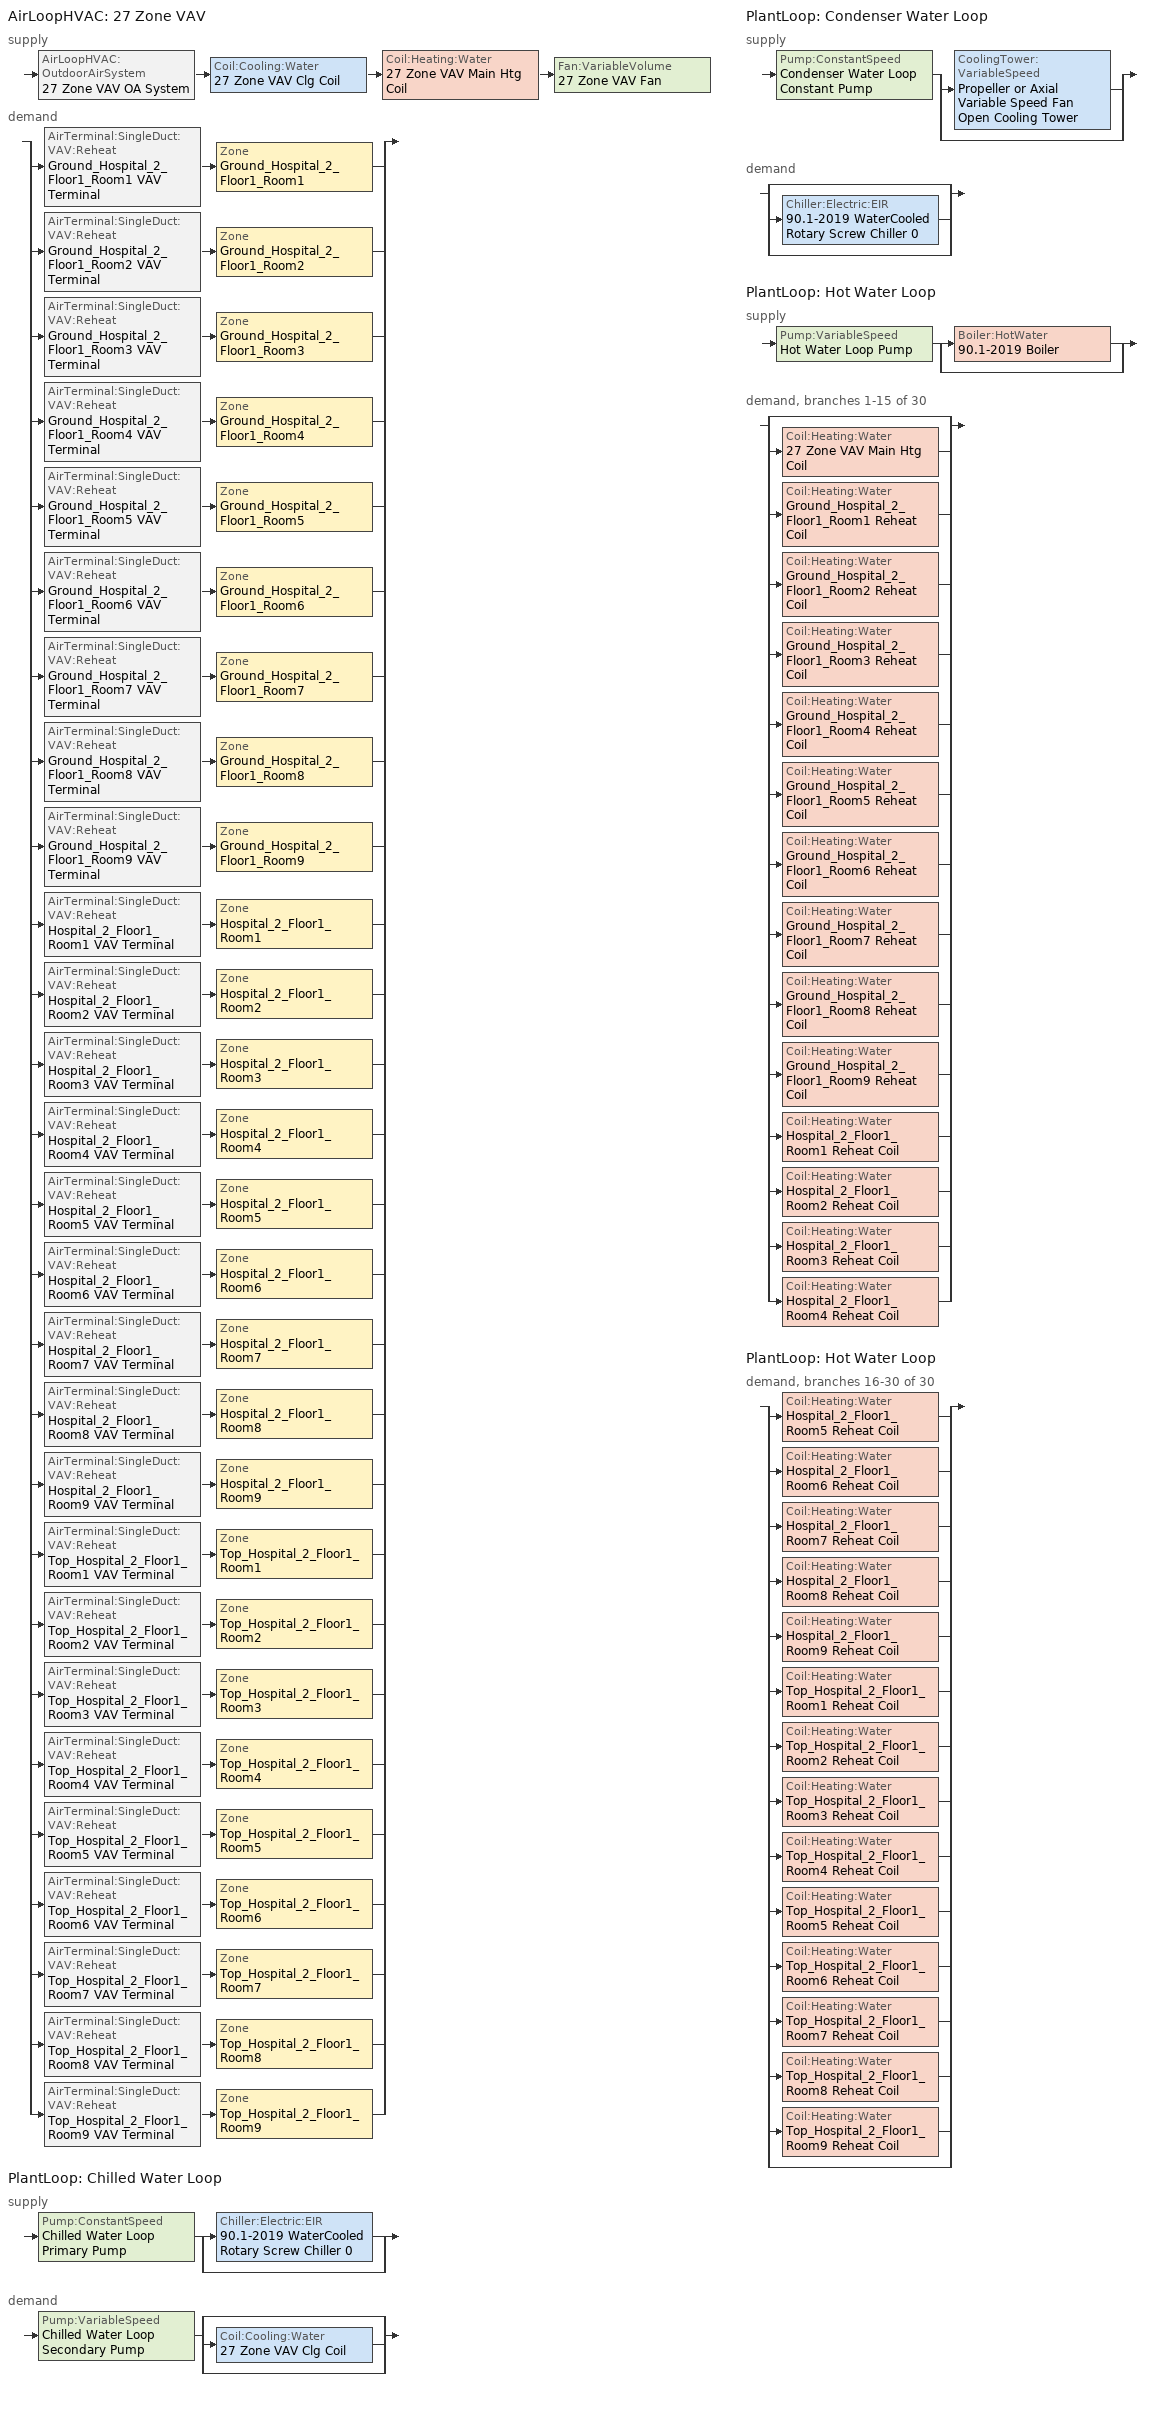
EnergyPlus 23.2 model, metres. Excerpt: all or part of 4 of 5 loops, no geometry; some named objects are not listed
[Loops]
AirLoopHVAC '27 Zone VAV'
 supply: AirLoopHVAC:OutdoorAirSystem '27 Zone VAV OA System' > Coil:Cooling:Water '27 Zone VAV Clg Coil' > Coil:Heating:Water '27 Zone VAV Main Htg Coil' > Fan:VariableVolume '27 Zone VAV Fan'
 demand: split
  | AirTerminal:SingleDuct:VAV:Reheat 'Ground_Hospital_2_Floor1_Room1 VAV Terminal' > Zone 'Ground_Hospital_2_Floor1_Room1'
  | AirTerminal:SingleDuct:VAV:Reheat 'Ground_Hospital_2_Floor1_Room2 VAV Terminal' > Zone 'Ground_Hospital_2_Floor1_Room2'
  | AirTerminal:SingleDuct:VAV:Reheat 'Ground_Hospital_2_Floor1_Room3 VAV Terminal' > Zone 'Ground_Hospital_2_Floor1_Room3'
  | AirTerminal:SingleDuct:VAV:Reheat 'Ground_Hospital_2_Floor1_Room4 VAV Terminal' > Zone 'Ground_Hospital_2_Floor1_Room4'
  | AirTerminal:SingleDuct:VAV:Reheat 'Ground_Hospital_2_Floor1_Room5 VAV Terminal' > Zone 'Ground_Hospital_2_Floor1_Room5'
  | AirTerminal:SingleDuct:VAV:Reheat 'Ground_Hospital_2_Floor1_Room6 VAV Terminal' > Zone 'Ground_Hospital_2_Floor1_Room6'
  | AirTerminal:SingleDuct:VAV:Reheat 'Ground_Hospital_2_Floor1_Room7 VAV Terminal' > Zone 'Ground_Hospital_2_Floor1_Room7'
  | AirTerminal:SingleDuct:VAV:Reheat 'Ground_Hospital_2_Floor1_Room8 VAV Terminal' > Zone 'Ground_Hospital_2_Floor1_Room8'
  | AirTerminal:SingleDuct:VAV:Reheat 'Ground_Hospital_2_Floor1_Room9 VAV Terminal' > Zone 'Ground_Hospital_2_Floor1_Room9'
  | AirTerminal:SingleDuct:VAV:Reheat 'Hospital_2_Floor1_Room1 VAV Terminal' > Zone 'Hospital_2_Floor1_Room1'
  | AirTerminal:SingleDuct:VAV:Reheat 'Hospital_2_Floor1_Room2 VAV Terminal' > Zone 'Hospital_2_Floor1_Room2'
  | AirTerminal:SingleDuct:VAV:Reheat 'Hospital_2_Floor1_Room3 VAV Terminal' > Zone 'Hospital_2_Floor1_Room3'
  | AirTerminal:SingleDuct:VAV:Reheat 'Hospital_2_Floor1_Room4 VAV Terminal' > Zone 'Hospital_2_Floor1_Room4'
  | AirTerminal:SingleDuct:VAV:Reheat 'Hospital_2_Floor1_Room5 VAV Terminal' > Zone 'Hospital_2_Floor1_Room5'
  | AirTerminal:SingleDuct:VAV:Reheat 'Hospital_2_Floor1_Room6 VAV Terminal' > Zone 'Hospital_2_Floor1_Room6'
  | AirTerminal:SingleDuct:VAV:Reheat 'Hospital_2_Floor1_Room7 VAV Terminal' > Zone 'Hospital_2_Floor1_Room7'
  | AirTerminal:SingleDuct:VAV:Reheat 'Hospital_2_Floor1_Room8 VAV Terminal' > Zone 'Hospital_2_Floor1_Room8'
  | AirTerminal:SingleDuct:VAV:Reheat 'Hospital_2_Floor1_Room9 VAV Terminal' > Zone 'Hospital_2_Floor1_Room9'
  | AirTerminal:SingleDuct:VAV:Reheat 'Top_Hospital_2_Floor1_Room1 VAV Terminal' > Zone 'Top_Hospital_2_Floor1_Room1'
  | AirTerminal:SingleDuct:VAV:Reheat 'Top_Hospital_2_Floor1_Room2 VAV Terminal' > Zone 'Top_Hospital_2_Floor1_Room2'
  | AirTerminal:SingleDuct:VAV:Reheat 'Top_Hospital_2_Floor1_Room3 VAV Terminal' > Zone 'Top_Hospital_2_Floor1_Room3'
  | AirTerminal:SingleDuct:VAV:Reheat 'Top_Hospital_2_Floor1_Room4 VAV Terminal' > Zone 'Top_Hospital_2_Floor1_Room4'
  | AirTerminal:SingleDuct:VAV:Reheat 'Top_Hospital_2_Floor1_Room5 VAV Terminal' > Zone 'Top_Hospital_2_Floor1_Room5'
  | AirTerminal:SingleDuct:VAV:Reheat 'Top_Hospital_2_Floor1_Room6 VAV Terminal' > Zone 'Top_Hospital_2_Floor1_Room6'
  | AirTerminal:SingleDuct:VAV:Reheat 'Top_Hospital_2_Floor1_Room7 VAV Terminal' > Zone 'Top_Hospital_2_Floor1_Room7'
  | AirTerminal:SingleDuct:VAV:Reheat 'Top_Hospital_2_Floor1_Room8 VAV Terminal' > Zone 'Top_Hospital_2_Floor1_Room8'
  | AirTerminal:SingleDuct:VAV:Reheat 'Top_Hospital_2_Floor1_Room9 VAV Terminal' > Zone 'Top_Hospital_2_Floor1_Room9'
PlantLoop 'Chilled Water Loop'
 supply: Pump:ConstantSpeed 'Chilled Water Loop Primary Pump' > split
  | Chiller:Electric:EIR '90.1-2019 WaterCooled  Rotary Screw Chiller 0'
  | bypass
 demand: Pump:VariableSpeed 'Chilled Water Loop Secondary Pump' > split
  | bypass
  | Coil:Cooling:Water '27 Zone VAV Clg Coil'
  | bypass
PlantLoop 'Condenser Water Loop'
 supply: Pump:ConstantSpeed 'Condenser Water Loop Constant Pump' > split
  | CoolingTower:VariableSpeed 'Propeller or Axial Variable Speed Fan Open Cooling Tower'
  | bypass
 demand: split
  | bypass
  | Chiller:Electric:EIR '90.1-2019 WaterCooled  Rotary Screw Chiller 0'
  | bypass
PlantLoop 'Hot Water Loop'
 supply: Pump:VariableSpeed 'Hot Water Loop Pump' > split
  | Boiler:HotWater '90.1-2019 Boiler'
  | bypass
 demand, branches 1-15 of 30: split
  | bypass
  | Coil:Heating:Water '27 Zone VAV Main Htg Coil'
  | Coil:Heating:Water 'Ground_Hospital_2_Floor1_Room1 Reheat Coil'
  | Coil:Heating:Water 'Ground_Hospital_2_Floor1_Room2 Reheat Coil'
  | Coil:Heating:Water 'Ground_Hospital_2_Floor1_Room3 Reheat Coil'
  | Coil:Heating:Water 'Ground_Hospital_2_Floor1_Room4 Reheat Coil'
  | Coil:Heating:Water 'Ground_Hospital_2_Floor1_Room5 Reheat Coil'
  | Coil:Heating:Water 'Ground_Hospital_2_Floor1_Room6 Reheat Coil'
  | Coil:Heating:Water 'Ground_Hospital_2_Floor1_Room7 Reheat Coil'
  | Coil:Heating:Water 'Ground_Hospital_2_Floor1_Room8 Reheat Coil'
  | Coil:Heating:Water 'Ground_Hospital_2_Floor1_Room9 Reheat Coil'
  | Coil:Heating:Water 'Hospital_2_Floor1_Room1 Reheat Coil'
  | Coil:Heating:Water 'Hospital_2_Floor1_Room2 Reheat Coil'
  | Coil:Heating:Water 'Hospital_2_Floor1_Room3 Reheat Coil'
  | Coil:Heating:Water 'Hospital_2_Floor1_Room4 Reheat Coil'
PlantLoop 'Hot Water Loop'
 demand, branches 16-30 of 30: split
  | Coil:Heating:Water 'Hospital_2_Floor1_Room5 Reheat Coil'
  | Coil:Heating:Water 'Hospital_2_Floor1_Room6 Reheat Coil'
  | Coil:Heating:Water 'Hospital_2_Floor1_Room7 Reheat Coil'
  | Coil:Heating:Water 'Hospital_2_Floor1_Room8 Reheat Coil'
  | Coil:Heating:Water 'Hospital_2_Floor1_Room9 Reheat Coil'
  | Coil:Heating:Water 'Top_Hospital_2_Floor1_Room1 Reheat Coil'
  | Coil:Heating:Water 'Top_Hospital_2_Floor1_Room2 Reheat Coil'
  | Coil:Heating:Water 'Top_Hospital_2_Floor1_Room3 Reheat Coil'
  | Coil:Heating:Water 'Top_Hospital_2_Floor1_Room4 Reheat Coil'
  | Coil:Heating:Water 'Top_Hospital_2_Floor1_Room5 Reheat Coil'
  | Coil:Heating:Water 'Top_Hospital_2_Floor1_Room6 Reheat Coil'
  | Coil:Heating:Water 'Top_Hospital_2_Floor1_Room7 Reheat Coil'
  | Coil:Heating:Water 'Top_Hospital_2_Floor1_Room8 Reheat Coil'
  | Coil:Heating:Water 'Top_Hospital_2_Floor1_Room9 Reheat Coil'
  | bypass
[ZoneControl:Thermostat] Temperature Difference Between Cutout And Setpoint {deltaC}=0
Name | Zone or ZoneList | Control Type Schedule | Control 1
Ground_Hospital_2_Floor1_Room1 Thermostat | Ground_Hospital_2_Floor1_Room1 | Ground_Hospital_2_Floor1_Room1 Thermostat Schedule | Outpatient Building_Setpoint
Ground_Hospital_2_Floor1_Room2 Thermostat | Ground_Hospital_2_Floor1_Room2 | Ground_Hospital_2_Floor1_Room2 Thermostat Schedule | Outpatient Building_Setpoint 1
Ground_Hospital_2_Floor1_Room3 Thermostat | Ground_Hospital_2_Floor1_Room3 | Ground_Hospital_2_Floor1_Room3 Thermostat Schedule | Outpatient Building_Setpoint 2
Ground_Hospital_2_Floor1_Room4 Thermostat | Ground_Hospital_2_Floor1_Room4 | Ground_Hospital_2_Floor1_Room4 Thermostat Schedule | Outpatient Building_Setpoint 3
Ground_Hospital_2_Floor1_Room5 Thermostat | Ground_Hospital_2_Floor1_Room5 | Ground_Hospital_2_Floor1_Room5 Thermostat Schedule | Outpatient Building_Setpoint 4
Ground_Hospital_2_Floor1_Room6 Thermostat | Ground_Hospital_2_Floor1_Room6 | Ground_Hospital_2_Floor1_Room6 Thermostat Schedule | Outpatient Building_Setpoint 5
Ground_Hospital_2_Floor1_Room7 Thermostat | Ground_Hospital_2_Floor1_Room7 | Ground_Hospital_2_Floor1_Room7 Thermostat Schedule | Outpatient Building_Setpoint 6
Ground_Hospital_2_Floor1_Room8 Thermostat | Ground_Hospital_2_Floor1_Room8 | Ground_Hospital_2_Floor1_Room8 Thermostat Schedule | Outpatient Building_Setpoint 7
Ground_Hospital_2_Floor1_Room9 Thermostat | Ground_Hospital_2_Floor1_Room9 | Ground_Hospital_2_Floor1_Room9 Thermostat Schedule | Outpatient Building_Setpoint 8
Hospital_2_Floor1_Room1 Thermostat | Hospital_2_Floor1_Room1 | Hospital_2_Floor1_Room1 Thermostat Schedule | Outpatient Building_Setpoint 9
Hospital_2_Floor1_Room2 Thermostat | Hospital_2_Floor1_Room2 | Hospital_2_Floor1_Room2 Thermostat Schedule | Outpatient Building_Setpoint 10
Hospital_2_Floor1_Room3 Thermostat | Hospital_2_Floor1_Room3 | Hospital_2_Floor1_Room3 Thermostat Schedule | Outpatient Building_Setpoint 11
Hospital_2_Floor1_Room4 Thermostat | Hospital_2_Floor1_Room4 | Hospital_2_Floor1_Room4 Thermostat Schedule | Outpatient Building_Setpoint 12
Hospital_2_Floor1_Room5 Thermostat | Hospital_2_Floor1_Room5 | Hospital_2_Floor1_Room5 Thermostat Schedule | Outpatient Building_Setpoint 13
Hospital_2_Floor1_Room6 Thermostat | Hospital_2_Floor1_Room6 | Hospital_2_Floor1_Room6 Thermostat Schedule | Outpatient Building_Setpoint 14
Hospital_2_Floor1_Room7 Thermostat | Hospital_2_Floor1_Room7 | Hospital_2_Floor1_Room7 Thermostat Schedule | Outpatient Building_Setpoint 15
Hospital_2_Floor1_Room8 Thermostat | Hospital_2_Floor1_Room8 | Hospital_2_Floor1_Room8 Thermostat Schedule | Outpatient Building_Setpoint 16
Hospital_2_Floor1_Room9 Thermostat | Hospital_2_Floor1_Room9 | Hospital_2_Floor1_Room9 Thermostat Schedule | Outpatient Building_Setpoint 17
Top_Hospital_2_Floor1_Room1 Thermostat | Top_Hospital_2_Floor1_Room1 | Top_Hospital_2_Floor1_Room1 Thermostat Schedule | Outpatient Building_Setpoint 18
Top_Hospital_2_Floor1_Room2 Thermostat | Top_Hospital_2_Floor1_Room2 | Top_Hospital_2_Floor1_Room2 Thermostat Schedule | Outpatient Building_Setpoint 19
Top_Hospital_2_Floor1_Room3 Thermostat | Top_Hospital_2_Floor1_Room3 | Top_Hospital_2_Floor1_Room3 Thermostat Schedule | Outpatient Building_Setpoint 20
Top_Hospital_2_Floor1_Room4 Thermostat | Top_Hospital_2_Floor1_Room4 | Top_Hospital_2_Floor1_Room4 Thermostat Schedule | Outpatient Building_Setpoint 21
Top_Hospital_2_Floor1_Room5 Thermostat | Top_Hospital_2_Floor1_Room5 | Top_Hospital_2_Floor1_Room5 Thermostat Schedule | Outpatient Building_Setpoint 22
Top_Hospital_2_Floor1_Room6 Thermostat | Top_Hospital_2_Floor1_Room6 | Top_Hospital_2_Floor1_Room6 Thermostat Schedule | Outpatient Building_Setpoint 23
Top_Hospital_2_Floor1_Room7 Thermostat | Top_Hospital_2_Floor1_Room7 | Top_Hospital_2_Floor1_Room7 Thermostat Schedule | Outpatient Building_Setpoint 24
Top_Hospital_2_Floor1_Room8 Thermostat | Top_Hospital_2_Floor1_Room8 | Top_Hospital_2_Floor1_Room8 Thermostat Schedule | Outpatient Building_Setpoint 25
Top_Hospital_2_Floor1_Room9 Thermostat | Top_Hospital_2_Floor1_Room9 | Top_Hospital_2_Floor1_Room9 Thermostat Schedule | Outpatient Building_Setpoint 26
[ThermostatSetpoint:DualSetpoint] Heating Setpoint Temperature Schedule=Outpatient Building_Setpoint_HtgSetp Schedule; Cooling Setpoint Temperature Schedule=Outpatient Building_Setpoint_ClgSetp Schedule
Outpatient Building_Setpoint; Outpatient Building_Setpoint 1; Outpatient Building_Setpoint 2; Outpatient Building_Setpoint 3; Outpatient Building_Setpoint 4; Outpatient Building_Setpoint 5; Outpatient Building_Setpoint 6; Outpatient Building_Setpoint 7; Outpatient Building_Setpoint 8; Outpatient Building_Setpoint 9; Outpatient Building_Setpoint 10; Outpatient Building_Setpoint 11; Outpatient Building_Setpoint 12; Outpatient Building_Setpoint 13; Outpatient Building_Setpoint 14; Outpatient Building_Setpoint 15; Outpatient Building_Setpoint 16; Outpatient Building_Setpoint 17; Outpatient Building_Setpoint 18; Outpatient Building_Setpoint 19; Outpatient Building_Setpoint 20; Outpatient Building_Setpoint 21; Outpatient Building_Setpoint 22; Outpatient Building_Setpoint 23; Outpatient Building_Setpoint 24; Outpatient Building_Setpoint 25; Outpatient Building_Setpoint 26
[AirTerminal:SingleDuct:VAV:Reheat] Availability Schedule=Always On Discrete; Maximum Air Flow Rate {m3/s}=Autosize; Zone Minimum Air Flow Input Method=Constant; Constant Minimum Air Flow Fraction=0.2; Fixed Minimum Air Flow Rate {m3/s}=0; Maximum Hot Water or Steam Flow Rate {m3/s}=Autosize; Minimum Hot Water or Steam Flow Rate {m3/s}=0; Convergence Tolerance=0.001; Damper Heating Action=Normal; Maximum Flow per Zone Floor Area During Reheat {m3/s-m2}=Autocalculate; Maximum Flow Fraction During Reheat=Autocalculate; Maximum Reheat Air Temperature {C}=40
Name | Reheat Coil
Ground_Hospital_2_Floor1_Room1 VAV Terminal | Ground_Hospital_2_Floor1_Room1 Reheat Coil
Ground_Hospital_2_Floor1_Room2 VAV Terminal | Ground_Hospital_2_Floor1_Room2 Reheat Coil
Ground_Hospital_2_Floor1_Room3 VAV Terminal | Ground_Hospital_2_Floor1_Room3 Reheat Coil
Ground_Hospital_2_Floor1_Room4 VAV Terminal | Ground_Hospital_2_Floor1_Room4 Reheat Coil
Ground_Hospital_2_Floor1_Room5 VAV Terminal | Ground_Hospital_2_Floor1_Room5 Reheat Coil
Ground_Hospital_2_Floor1_Room6 VAV Terminal | Ground_Hospital_2_Floor1_Room6 Reheat Coil
Ground_Hospital_2_Floor1_Room7 VAV Terminal | Ground_Hospital_2_Floor1_Room7 Reheat Coil
Ground_Hospital_2_Floor1_Room8 VAV Terminal | Ground_Hospital_2_Floor1_Room8 Reheat Coil
Ground_Hospital_2_Floor1_Room9 VAV Terminal | Ground_Hospital_2_Floor1_Room9 Reheat Coil
Hospital_2_Floor1_Room1 VAV Terminal | Hospital_2_Floor1_Room1 Reheat Coil
Hospital_2_Floor1_Room2 VAV Terminal | Hospital_2_Floor1_Room2 Reheat Coil
Hospital_2_Floor1_Room3 VAV Terminal | Hospital_2_Floor1_Room3 Reheat Coil
Hospital_2_Floor1_Room4 VAV Terminal | Hospital_2_Floor1_Room4 Reheat Coil
Hospital_2_Floor1_Room5 VAV Terminal | Hospital_2_Floor1_Room5 Reheat Coil
Hospital_2_Floor1_Room6 VAV Terminal | Hospital_2_Floor1_Room6 Reheat Coil
Hospital_2_Floor1_Room7 VAV Terminal | Hospital_2_Floor1_Room7 Reheat Coil
Hospital_2_Floor1_Room8 VAV Terminal | Hospital_2_Floor1_Room8 Reheat Coil
Hospital_2_Floor1_Room9 VAV Terminal | Hospital_2_Floor1_Room9 Reheat Coil
Top_Hospital_2_Floor1_Room1 VAV Terminal | Top_Hospital_2_Floor1_Room1 Reheat Coil
Top_Hospital_2_Floor1_Room2 VAV Terminal | Top_Hospital_2_Floor1_Room2 Reheat Coil
Top_Hospital_2_Floor1_Room3 VAV Terminal | Top_Hospital_2_Floor1_Room3 Reheat Coil
Top_Hospital_2_Floor1_Room4 VAV Terminal | Top_Hospital_2_Floor1_Room4 Reheat Coil
Top_Hospital_2_Floor1_Room5 VAV Terminal | Top_Hospital_2_Floor1_Room5 Reheat Coil
Top_Hospital_2_Floor1_Room6 VAV Terminal | Top_Hospital_2_Floor1_Room6 Reheat Coil
Top_Hospital_2_Floor1_Room7 VAV Terminal | Top_Hospital_2_Floor1_Room7 Reheat Coil
Top_Hospital_2_Floor1_Room8 VAV Terminal | Top_Hospital_2_Floor1_Room8 Reheat Coil
Top_Hospital_2_Floor1_Room9 VAV Terminal | Top_Hospital_2_Floor1_Room9 Reheat Coil
[Coil:Heating:Water] Availability Schedule=Always On Discrete; U-Factor Times Area Value {W/K}=Autosize; Maximum Water Flow Rate {m3/s}=Autosize; Performance Input Method=UFactorTimesAreaAndDesignWaterFlowRate; Rated Capacity {W}=Autosize; Rated Inlet Water Temperature {C}=82.2222; Rated Outlet Water Temperature {C}=71.1111; Rated Ratio for Air and Water Convection=0.5
Name | Rated Inlet Air Temperature {C} | Rated Outlet Air Temperature {C}
Ground_Hospital_2_Floor1_Room1 Reheat Coil; Ground_Hospital_2_Floor1_Room2 Reheat Coil; Ground_Hospital_2_Floor1_Room3 Reheat Coil; Ground_Hospital_2_Floor1_Room4 Reheat Coil; Ground_Hospital_2_Floor1_Room5 Reheat Coil; Ground_Hospital_2_Floor1_Room6 Reheat Coil; Ground_Hospital_2_Floor1_Room7 Reheat Coil; Ground_Hospital_2_Floor1_Room8 Reheat Coil; Ground_Hospital_2_Floor1_Room9 Reheat Coil; Hospital_2_Floor1_Room1 Reheat Coil; Hospital_2_Floor1_Room2 Reheat Coil; Hospital_2_Floor1_Room3 Reheat Coil; Hospital_2_Floor1_Room4 Reheat Coil; Hospital_2_Floor1_Room5 Reheat Coil; Hospital_2_Floor1_Room6 Reheat Coil; Hospital_2_Floor1_Room7 Reheat Coil; Hospital_2_Floor1_Room8 Reheat Coil; Hospital_2_Floor1_Room9 Reheat Coil; Top_Hospital_2_Floor1_Room1 Reheat Coil; Top_Hospital_2_Floor1_Room2 Reheat Coil; Top_Hospital_2_Floor1_Room3 Reheat Coil; Top_Hospital_2_Floor1_Room4 Reheat Coil; Top_Hospital_2_Floor1_Room5 Reheat Coil; Top_Hospital_2_Floor1_Room6 Reheat Coil; Top_Hospital_2_Floor1_Room7 Reheat Coil; Top_Hospital_2_Floor1_Room8 Reheat Coil; Top_Hospital_2_Floor1_Room9 Reheat Coil | 12.7778 | 40
27 Zone VAV Main Htg Coil | 7.22222 | 12.7778
[Zone equipment]
Ground_Hospital_2_Floor1_Room1: Ground_Hospital_2_Floor1_Room1 VAV Terminal
Ground_Hospital_2_Floor1_Room2: Ground_Hospital_2_Floor1_Room2 VAV Terminal
Ground_Hospital_2_Floor1_Room3: Ground_Hospital_2_Floor1_Room3 VAV Terminal
Ground_Hospital_2_Floor1_Room4: Ground_Hospital_2_Floor1_Room4 VAV Terminal
Ground_Hospital_2_Floor1_Room5: Ground_Hospital_2_Floor1_Room5 VAV Terminal
Ground_Hospital_2_Floor1_Room6: Ground_Hospital_2_Floor1_Room6 VAV Terminal
Ground_Hospital_2_Floor1_Room7: Ground_Hospital_2_Floor1_Room7 VAV Terminal
Ground_Hospital_2_Floor1_Room8: Ground_Hospital_2_Floor1_Room8 VAV Terminal
Ground_Hospital_2_Floor1_Room9: Ground_Hospital_2_Floor1_Room9 VAV Terminal
Hospital_2_Floor1_Room1: Hospital_2_Floor1_Room1 VAV Terminal
Hospital_2_Floor1_Room2: Hospital_2_Floor1_Room2 VAV Terminal
Hospital_2_Floor1_Room3: Hospital_2_Floor1_Room3 VAV Terminal
Hospital_2_Floor1_Room4: Hospital_2_Floor1_Room4 VAV Terminal
Hospital_2_Floor1_Room5: Hospital_2_Floor1_Room5 VAV Terminal
Hospital_2_Floor1_Room6: Hospital_2_Floor1_Room6 VAV Terminal
Hospital_2_Floor1_Room7: Hospital_2_Floor1_Room7 VAV Terminal
Hospital_2_Floor1_Room8: Hospital_2_Floor1_Room8 VAV Terminal
Hospital_2_Floor1_Room9: Hospital_2_Floor1_Room9 VAV Terminal
Top_Hospital_2_Floor1_Room1: Top_Hospital_2_Floor1_Room1 VAV Terminal
Top_Hospital_2_Floor1_Room2: Top_Hospital_2_Floor1_Room2 VAV Terminal
Top_Hospital_2_Floor1_Room3: Top_Hospital_2_Floor1_Room3 VAV Terminal
Top_Hospital_2_Floor1_Room4: Top_Hospital_2_Floor1_Room4 VAV Terminal
Top_Hospital_2_Floor1_Room5: Top_Hospital_2_Floor1_Room5 VAV Terminal
Top_Hospital_2_Floor1_Room6: Top_Hospital_2_Floor1_Room6 VAV Terminal
Top_Hospital_2_Floor1_Room7: Top_Hospital_2_Floor1_Room7 VAV Terminal
Top_Hospital_2_Floor1_Room8: Top_Hospital_2_Floor1_Room8 VAV Terminal
Top_Hospital_2_Floor1_Room9: Top_Hospital_2_Floor1_Room9 VAV Terminal
[Sizing:Zone] Zone Cooling Design Supply Air Temperature Input Method=SupplyAirTemperature; Zone Cooling Design Supply Air Temperature {C}=12.7778; Zone Cooling Design Supply Air Temperature Difference {deltaC}=11.11; Zone Heating Design Supply Air Temperature Input Method=SupplyAirTemperature; Zone Heating Design Supply Air Temperature {C}=40; Zone Heating Design Supply Air Temperature Difference {deltaC}=11.11; Zone Cooling Design Supply Air Humidity Ratio {kgWater/kgDryAir}=0.0085; Zone Heating Design Supply Air Humidity Ratio {kgWater/kgDryAir}=0.008; Cooling Design Air Flow Method=DesignDayWithLimit; Cooling Design Air Flow Rate {m3/s}=0; Cooling Minimum Air Flow per Zone Floor Area {m3/s-m2}=0.000762; Cooling Minimum Air Flow {m3/s}=0; Cooling Minimum Air Flow Fraction=0; Heating Design Air Flow Method=DesignDay; Heating Design Air Flow Rate {m3/s}=0; Heating Maximum Air Flow per Zone Floor Area {m3/s-m2}=0.002032; Heating Maximum Air Flow {m3/s}=0.141576; Heating Maximum Air Flow Fraction=0.3; Account for Dedicated Outdoor Air System=No; Zone Load Sizing Method=Sensible Load Only No Latent Load; Zone Latent Cooling Design Supply Air Humidity Ratio Input Method=HumidityRatioDifference; Zone Cooling Design Supply Air Humidity Ratio Difference {kgWater/kgDryAir}=0.005; Zone Latent Heating Design Supply Air Humidity Ratio Input Method=HumidityRatioDifference; Zone Humidification Design Supply Air Humidity Ratio Difference {kgWater/kgDryAir}=0.005
Name | Design Specification Outdoor Air Object
Ground_Hospital_2_Floor1_Room1 | Ground_Hospital_2_Floor1_Room1 DSOA Space List
Ground_Hospital_2_Floor1_Room2 | Ground_Hospital_2_Floor1_Room2 DSOA Space List
Ground_Hospital_2_Floor1_Room3 | Ground_Hospital_2_Floor1_Room3 DSOA Space List
Ground_Hospital_2_Floor1_Room4 | Ground_Hospital_2_Floor1_Room4 DSOA Space List
Ground_Hospital_2_Floor1_Room5 | Ground_Hospital_2_Floor1_Room5 DSOA Space List
Ground_Hospital_2_Floor1_Room6 | Ground_Hospital_2_Floor1_Room6 DSOA Space List
Ground_Hospital_2_Floor1_Room7 | Ground_Hospital_2_Floor1_Room7 DSOA Space List
Ground_Hospital_2_Floor1_Room8 | Ground_Hospital_2_Floor1_Room8 DSOA Space List
Ground_Hospital_2_Floor1_Room9 | Ground_Hospital_2_Floor1_Room9 DSOA Space List
Hospital_2_Floor1_Room1 | Hospital_2_Floor1_Room1 DSOA Space List
Hospital_2_Floor1_Room2 | Hospital_2_Floor1_Room2 DSOA Space List
Hospital_2_Floor1_Room3 | Hospital_2_Floor1_Room3 DSOA Space List
Hospital_2_Floor1_Room4 | Hospital_2_Floor1_Room4 DSOA Space List
Hospital_2_Floor1_Room5 | Hospital_2_Floor1_Room5 DSOA Space List
Hospital_2_Floor1_Room6 | Hospital_2_Floor1_Room6 DSOA Space List
Hospital_2_Floor1_Room7 | Hospital_2_Floor1_Room7 DSOA Space List
Hospital_2_Floor1_Room8 | Hospital_2_Floor1_Room8 DSOA Space List
Hospital_2_Floor1_Room9 | Hospital_2_Floor1_Room9 DSOA Space List
Top_Hospital_2_Floor1_Room1 | Top_Hospital_2_Floor1_Room1 DSOA Space List
Top_Hospital_2_Floor1_Room2 | Top_Hospital_2_Floor1_Room2 DSOA Space List
Top_Hospital_2_Floor1_Room3 | Top_Hospital_2_Floor1_Room3 DSOA Space List
Top_Hospital_2_Floor1_Room4 | Top_Hospital_2_Floor1_Room4 DSOA Space List
Top_Hospital_2_Floor1_Room5 | Top_Hospital_2_Floor1_Room5 DSOA Space List
Top_Hospital_2_Floor1_Room6 | Top_Hospital_2_Floor1_Room6 DSOA Space List
Top_Hospital_2_Floor1_Room7 | Top_Hospital_2_Floor1_Room7 DSOA Space List
Top_Hospital_2_Floor1_Room8 | Top_Hospital_2_Floor1_Room8 DSOA Space List
Top_Hospital_2_Floor1_Room9 | Top_Hospital_2_Floor1_Room9 DSOA Space List
[Controller:MechanicalVentilation]
27 Zone VAV Vent Controller: Availability Schedule=Always On Discrete; Demand Controlled Ventilation=No; System Outdoor Air Method=ZoneSum; Zone or ZoneList Name 1=Ground_Hospital_2_Floor1_Room1; Design Specification Outdoor Air Object Name 1=Outpatient Building_Ventilation; Zone or ZoneList Name 2=Ground_Hospital_2_Floor1_Room2; Design Specification Outdoor Air Object Name 2=Outpatient Building_Ventilation; Zone or ZoneList Name 3=Ground_Hospital_2_Floor1_Room3; Design Specification Outdoor Air Object Name 3=Outpatient Building_Ventilation; Zone or ZoneList Name 4=Ground_Hospital_2_Floor1_Room4; Design Specification Outdoor Air Object Name 4=Outpatient Building_Ventilation; Zone or ZoneList Name 5=Ground_Hospital_2_Floor1_Room5; Design Specification Outdoor Air Object Name 5=Outpatient Building_Ventilation; Zone or ZoneList Name 6=Ground_Hospital_2_Floor1_Room6; Design Specification Outdoor Air Object Name 6=Outpatient Building_Ventilation; Zone or ZoneList Name 7=Ground_Hospital_2_Floor1_Room7; Design Specification Outdoor Air Object Name 7=Outpatient Building_Ventilation; Zone or ZoneList Name 8=Ground_Hospital_2_Floor1_Room8; Design Specification Outdoor Air Object Name 8=Outpatient Building_Ventilation; Zone or ZoneList Name 9=Ground_Hospital_2_Floor1_Room9; Design Specification Outdoor Air Object Name 9=Outpatient Building_Ventilation; Zone or ZoneList Name 10=Hospital_2_Floor1_Room1; Design Specification Outdoor Air Object Name 10=Outpatient Building_Ventilation; Zone or ZoneList Name 11=Hospital_2_Floor1_Room2; Design Specification Outdoor Air Object Name 11=Outpatient Building_Ventilation; Zone or ZoneList Name 12=Hospital_2_Floor1_Room3; Design Specification Outdoor Air Object Name 12=Outpatient Building_Ventilation; Zone or ZoneList Name 13=Hospital_2_Floor1_Room4; Design Specification Outdoor Air Object Name 13=Outpatient Building_Ventilation; Zone or ZoneList Name 14=Hospital_2_Floor1_Room5; Design Specification Outdoor Air Object Name 14=Outpatient Building_Ventilation; Zone or ZoneList Name 15=Hospital_2_Floor1_Room6; Design Specification Outdoor Air Object Name 15=Outpatient Building_Ventilation; Zone or ZoneList Name 16=Hospital_2_Floor1_Room7; Design Specification Outdoor Air Object Name 16=Outpatient Building_Ventilation; Zone or ZoneList Name 17=Hospital_2_Floor1_Room8; Design Specification Outdoor Air Object Name 17=Outpatient Building_Ventilation; Zone or ZoneList Name 18=Hospital_2_Floor1_Room9; Design Specification Outdoor Air Object Name 18=Outpatient Building_Ventilation; Zone or ZoneList Name 19=Top_Hospital_2_Floor1_Room1; Design Specification Outdoor Air Object Name 19=Outpatient Building_Ventilation; Zone or ZoneList Name 20=Top_Hospital_2_Floor1_Room2; Design Specification Outdoor Air Object Name 20=Outpatient Building_Ventilation; Zone or ZoneList Name 21=Top_Hospital_2_Floor1_Room3; Design Specification Outdoor Air Object Name 21=Outpatient Building_Ventilation; Zone or ZoneList Name 22=Top_Hospital_2_Floor1_Room4; Design Specification Outdoor Air Object Name 22=Outpatient Building_Ventilation; Zone or ZoneList Name 23=Top_Hospital_2_Floor1_Room5; Design Specification Outdoor Air Object Name 23=Outpatient Building_Ventilation; Zone or ZoneList Name 24=Top_Hospital_2_Floor1_Room6; Design Specification Outdoor Air Object Name 24=Outpatient Building_Ventilation; Zone or ZoneList Name 25=Top_Hospital_2_Floor1_Room7; Design Specification Outdoor Air Object Name 25=Outpatient Building_Ventilation; Zone or ZoneList Name 26=Top_Hospital_2_Floor1_Room8; Design Specification Outdoor Air Object Name 26=Outpatient Building_Ventilation; Zone or ZoneList Name 27=Top_Hospital_2_Floor1_Room9; Design Specification Outdoor Air Object Name 27=Outpatient Building_Ventilation
[DesignSpecification:OutdoorAir]
Outpatient Building_Ventilation: Outdoor Air Method=Sum; Outdoor Air Flow per Person {m3/s-person}=0.00175485; Outdoor Air Flow per Zone Floor Area {m3/s-m2}=0.00073504; Outdoor Air Flow per Zone {m3/s}=0; Outdoor Air Flow Air Changes per Hour {1/hr}=0
[DesignSpecification:OutdoorAir:SpaceList] Space Design Specification Outdoor Air Object Name 1=Outpatient Building_Ventilation
Name | Space Name 1
Ground_Hospital_2_Floor1_Room1 DSOA Space List | Ground_Hospital_2_Floor1_Room1_Space
Ground_Hospital_2_Floor1_Room2 DSOA Space List | Ground_Hospital_2_Floor1_Room2_Space
Ground_Hospital_2_Floor1_Room3 DSOA Space List | Ground_Hospital_2_Floor1_Room3_Space
Ground_Hospital_2_Floor1_Room4 DSOA Space List | Ground_Hospital_2_Floor1_Room4_Space
Ground_Hospital_2_Floor1_Room5 DSOA Space List | Ground_Hospital_2_Floor1_Room5_Space
Ground_Hospital_2_Floor1_Room6 DSOA Space List | Ground_Hospital_2_Floor1_Room6_Space
Ground_Hospital_2_Floor1_Room7 DSOA Space List | Ground_Hospital_2_Floor1_Room7_Space
Ground_Hospital_2_Floor1_Room8 DSOA Space List | Ground_Hospital_2_Floor1_Room8_Space
Ground_Hospital_2_Floor1_Room9 DSOA Space List | Ground_Hospital_2_Floor1_Room9_Space
Hospital_2_Floor1_Room1 DSOA Space List | Hospital_2_Floor1_Room1_Space
Hospital_2_Floor1_Room2 DSOA Space List | Hospital_2_Floor1_Room2_Space
Hospital_2_Floor1_Room3 DSOA Space List | Hospital_2_Floor1_Room3_Space
Hospital_2_Floor1_Room4 DSOA Space List | Hospital_2_Floor1_Room4_Space
Hospital_2_Floor1_Room5 DSOA Space List | Hospital_2_Floor1_Room5_Space
Hospital_2_Floor1_Room6 DSOA Space List | Hospital_2_Floor1_Room6_Space
Hospital_2_Floor1_Room7 DSOA Space List | Hospital_2_Floor1_Room7_Space
Hospital_2_Floor1_Room8 DSOA Space List | Hospital_2_Floor1_Room8_Space
Hospital_2_Floor1_Room9 DSOA Space List | Hospital_2_Floor1_Room9_Space
Top_Hospital_2_Floor1_Room1 DSOA Space List | Top_Hospital_2_Floor1_Room1_Space
Top_Hospital_2_Floor1_Room2 DSOA Space List | Top_Hospital_2_Floor1_Room2_Space
Top_Hospital_2_Floor1_Room3 DSOA Space List | Top_Hospital_2_Floor1_Room3_Space
Top_Hospital_2_Floor1_Room4 DSOA Space List | Top_Hospital_2_Floor1_Room4_Space
Top_Hospital_2_Floor1_Room5 DSOA Space List | Top_Hospital_2_Floor1_Room5_Space
Top_Hospital_2_Floor1_Room6 DSOA Space List | Top_Hospital_2_Floor1_Room6_Space
Top_Hospital_2_Floor1_Room7 DSOA Space List | Top_Hospital_2_Floor1_Room7_Space
Top_Hospital_2_Floor1_Room8 DSOA Space List | Top_Hospital_2_Floor1_Room8_Space
Top_Hospital_2_Floor1_Room9 DSOA Space List | Top_Hospital_2_Floor1_Room9_Space
[AirLoopHVAC]
27 Zone VAV: Design Supply Air Flow Rate {m3/s}=AutoSize; Design Return Air Flow Fraction of Supply Air Flow=1
[Sizing:System]
27 Zone VAV: Type of Load to Size On=Sensible; Design Outdoor Air Flow Rate {m3/s}=Autosize; Central Heating Maximum System Air Flow Ratio=0.3; Preheat Design Temperature {C}=7.22222; Preheat Design Humidity Ratio {kgWater/kgDryAir}=0.008; Precool Design Temperature {C}=12.7778; Precool Design Humidity Ratio {kgWater/kgDryAir}=0.008; Central Cooling Design Supply Air Temperature {C}=12.7778; Central Heating Design Supply Air Temperature {C}=12.7778; Type of Zone Sum to Use=Coincident; 100% Outdoor Air in Cooling=No; 100% Outdoor Air in Heating=No; Central Cooling Design Supply Air Humidity Ratio {kgWater/kgDryAir}=0.0085; Central Heating Design Supply Air Humidity Ratio {kgWater/kgDryAir}=0.008; Cooling Supply Air Flow Rate Method=DesignDay; Cooling Supply Air Flow Rate {m3/s}=0; Cooling Supply Air Flow Rate Per Floor Area {m3/s-m2}=0.00996765; Cooling Fraction of Autosized Cooling Supply Air Flow Rate=1; Cooling Supply Air Flow Rate Per Unit Cooling Capacity {m3/s-W}=3.94755e-05; Heating Supply Air Flow Rate Method=DesignDay; Heating Supply Air Flow Rate {m3/s}=0; Heating Supply Air Flow Rate Per Floor Area {m3/s-m2}=0.00996765; Heating Fraction of Autosized Heating Supply Air Flow Rate=1; Heating Fraction of Autosized Cooling Supply Air Flow Rate=1; Heating Supply Air Flow Rate Per Unit Heating Capacity {m3/s-W}=3.15882e-05; System Outdoor Air Method=ZoneSum; Zone Maximum Outdoor Air Fraction=1; Cooling Design Capacity Method=CoolingDesignCapacity; Cooling Design Capacity {W}=Autosize; Cooling Design Capacity Per Floor Area {W/m2}=234.7; Fraction of Autosized Cooling Design Capacity=1; Heating Design Capacity Method=HeatingDesignCapacity; Heating Design Capacity {W}=Autosize; Heating Design Capacity Per Floor Area {W/m2}=157; Fraction of Autosized Heating Design Capacity=1; Central Cooling Capacity Control Method=OnOff; Occupant Diversity=Autosize
[Controller:WaterCoil] Control Variable=Temperature; Actuator Variable=Flow; Maximum Actuated Flow {m3/s}=Autosize; Minimum Actuated Flow {m3/s}=0
Name | Action | Controller Convergence Tolerance {deltaC}
27 Zone VAV Clg Coil Controller | Reverse | Autosize
27 Zone VAV Main Htg Coil Controller | Normal | 0.1
[Controller:OutdoorAir]
27 Zone VAV OA Controller: Minimum Outdoor Air Flow Rate {m3/s}=Autosize; Maximum Outdoor Air Flow Rate {m3/s}=Autosize; Economizer Control Type=NoEconomizer; Economizer Control Action Type=ModulateFlow; Economizer Maximum Limit Dry-Bulb Temperature {C}=28; Economizer Maximum Limit Enthalpy {J/kg}=64000; Lockout Type=NoLockout; Minimum Limit Type=FixedMinimum; Mechanical Ventilation Controller=27 Zone VAV Vent Controller; High Humidity Control=No; Control High Indoor Humidity Based on Outdoor Humidity Ratio=Yes; Heat Recovery Bypass Control Type=BypassWhenWithinEconomizerLimits; Economizer Operation Staging=InterlockedWithMechanicalCooling
[SetpointManager:MixedAir] Control Variable=Temperature
Name | Setpoint Node or NodeList
27 Zone VAV Mixed Air Node OS Default SPM | 27 Zone VAV Mixed Air Node
27 Zone VAV Clg Coil Outlet Air Node OS Default SPM | 27 Zone VAV Clg Coil Outlet Air Node
27 Zone VAV Main Htg Coil Outlet Air Node OS Default SPM | 27 Zone VAV Main Htg Coil Outlet Air Node
[Coil:Cooling:Water]
27 Zone VAV Clg Coil: Availability Schedule=Always On Discrete; Design Water Flow Rate {m3/s}=Autosize; Design Air Flow Rate {m3/s}=Autosize; Design Inlet Water Temperature {C}=Autosize; Design Inlet Air Temperature {C}=Autosize; Design Outlet Air Temperature {C}=Autosize; Design Inlet Air Humidity Ratio {kgWater/kgDryAir}=Autosize; Design Outlet Air Humidity Ratio {kgWater/kgDryAir}=Autosize; Type of Analysis=SimpleAnalysis; Heat Exchanger Configuration=CrossFlow
[Fan:VariableVolume]
27 Zone VAV Fan: Availability Schedule=Always On Discrete; Fan Total Efficiency=0.616556; Pressure Rise {Pa}=996.356; Maximum Flow Rate {m3/s}=AutoSize; Fan Power Minimum Flow Rate Input Method=Fraction; Fan Power Minimum Flow Fraction=0.25; Fan Power Minimum Air Flow Rate {m3/s}=0; Motor Efficiency=0.895; Motor In Airstream Fraction=1; Fan Power Coefficient 1=0.0407599; Fan Power Coefficient 2=0.088045; Fan Power Coefficient 3=-0.0729261; Fan Power Coefficient 4=0.94374; Fan Power Coefficient 5=0
[SetpointManager:Scheduled] Control Variable=Temperature
Name | Schedule | Setpoint Node or NodeList
27 Zone VAV Supply Air Setpoint Manager | Supply Air Temp - 55.0F | 27 Zone VAV Supply Outlet Node
Chilled Water Loop Setpoint Manager | Chilled Water Loop Temp - 44F | Chilled Water Loop Supply Outlet Node
Hot Water Loop Setpoint Manager | Hot Water Loop Temp - 180F | Hot Water Loop Supply Outlet Node
[PlantLoop] Fluid Type=Water; Maximum Loop Flow Rate {m3/s}=Autosize; Minimum Loop Flow Rate {m3/s}=0; Plant Loop Volume {m3}=Autocalculate; Load Distribution Scheme=Optimal; Plant Loop Demand Calculation Scheme=SingleSetpoint
Name | Plant Equipment Operation Scheme | Maximum Loop Temperature {C} | Minimum Loop Temperature {C} | Common Pipe Simulation
Chilled Water Loop | Chilled Water Loop Operation Schemes | 40 | 1 | CommonPipe
Condenser Water Loop | Condenser Water Loop Operation Schemes | 80 | 5 | None
Hot Water Loop | Hot Water Loop Operation Schemes | 100 | 10 | None
[Sizing:Plant]
Name | Loop Type | Design Loop Exit Temperature {C} | Loop Design Temperature Difference {deltaC} | Sizing Option | Zone Timesteps in Averaging Window | Coincident Sizing Factor Mode
Chilled Water Loop | Cooling | 6.66667 | 5.61111 | NonCoincident | 1 | None
Condenser Water Loop | Condenser | 29.4444 | 5.55556 | Coincident | 6 | GlobalCoolingSizingFactor
Hot Water Loop | Heating | 82.2222 | 11.1111 | NonCoincident | 1 | None
[Pump:ConstantSpeed] Design Flow Rate {m3/s}=Autosize; Design Power Consumption {W}=Autosize; Motor Efficiency=0.9; Fraction of Motor Inefficiencies to Fluid Stream=0; Pump Control Type=Intermittent; Design Power Sizing Method=PowerPerFlowPerPressure; Design Electric Power per Unit Flow Rate {W/(m3/s)}=348701.1; Design Shaft Power per Unit Flow Rate per Unit Head {W-s/m3-Pa}=1.28205
Name | Design Pump Head {Pa}
Chilled Water Loop Primary Pump | 44836
Condenser Water Loop Constant Pump | 148557
[Chiller:Electric:EIR]
90.1-2019 WaterCooled  Rotary Screw Chiller 0: Reference Capacity {W}=Autosize; Reference COP {W/W}=5.76557; Reference Leaving Chilled Water Temperature {C}=6.66667; Reference Entering Condenser Fluid Temperature {C}=35; Reference Chilled Water Flow Rate {m3/s}=Autosize; Reference Condenser Fluid Flow Rate {m3/s}=Autosize; Cooling Capacity Function of Temperature Curve=ChlrWtrPosDispPathAAllQRatio_fTchwsTcwsSI; Electric Input to Cooling Output Ratio Function of Temperature Curve=ChlrWtrPosDispPathAAllEIRRatio_fTchwsTcwsSI; Electric Input to Cooling Output Ratio Function of Part Load Ratio Curve=ChlrWtrPosDispPathAAllEIRRatio_fQRatio; Minimum Part Load Ratio=0.15; Maximum Part Load Ratio=1; Optimum Part Load Ratio=1; Minimum Unloading Ratio=0.25; Condenser Type=WaterCooled; Condenser Fan Power Ratio {W/W}=0; Fraction of Compressor Electric Consumption Rejected by Condenser=1; Leaving Chilled Water Lower Temperature Limit {C}=2.22222; Chiller Flow Mode=ConstantFlow; Sizing Factor=1; Basin Heater Capacity {W/K}=0; Basin Heater Setpoint Temperature {C}=10; Condenser Heat Recovery Relative Capacity Fraction=1
[Pump:VariableSpeed] Design Maximum Flow Rate {m3/s}=Autosize; Design Power Consumption {W}=Autosize; Motor Efficiency=0.9; Fraction of Motor Inefficiencies to Fluid Stream=0; Coefficient 1 of the Part Load Performance Curve=0; Design Minimum Flow Rate {m3/s}=0; Pump Control Type=Intermittent; Skin Loss Radiative Fraction=0.5; Design Power Sizing Method=PowerPerFlowPerPressure; Design Electric Power per Unit Flow Rate {W/(m3/s)}=348701.1; Design Shaft Power per Unit Flow Rate per Unit Head {W/((m3/s)-Pa)}=1.28205; Design Minimum Flow Rate Fraction=0
Name | Design Pump Head {Pa} | Coefficient 2 of the Part Load Performance Curve | Coefficient 3 of the Part Load Performance Curve | Coefficient 4 of the Part Load Performance Curve
Chilled Water Loop Secondary Pump | 134508 | 0.0205 | 0.4101 | 0.5753
Hot Water Loop Pump | 179344 | 1 | 0 | 0
[PlantEquipmentOperationSchemes] Control Scheme Schedule Name 1=Always On Discrete
Name | Control Scheme Object Type 1 | Control Scheme Name 1
Chilled Water Loop Operation Schemes | PlantEquipmentOperation:CoolingLoad | Chilled Water Loop Cooling Operation Scheme
Condenser Water Loop Operation Schemes | PlantEquipmentOperation:CoolingLoad | Condenser Water Loop Cooling Operation Scheme
Hot Water Loop Operation Schemes | PlantEquipmentOperation:HeatingLoad | Hot Water Loop Heating Operation Scheme
[PlantEquipmentOperation:CoolingLoad] Load Range Lower Limit 1 {W}=0; Load Range Upper Limit 1 {W}=1000000000
Name | Range Equipment List Name 1
Chilled Water Loop Cooling Operation Scheme | Chilled Water Loop Cooling Equipment List
Condenser Water Loop Cooling Operation Scheme | Condenser Water Loop Cooling Equipment List
[PlantEquipmentList]
Chilled Water Loop Cooling Equipment List: Chiller:Electric:EIR, 90.1-2019 WaterCooled  Rotary Screw Chiller 0
Condenser Water Loop Cooling Equipment List: CoolingTower:VariableSpeed, Propeller or Axial Variable Speed Fan Open Cooling Tower
Hot Water Loop Heating Equipment List: Boiler:HotWater, 90.1-2019 Boiler
[CoolingTower:VariableSpeed]
Propeller or Axial Variable Speed Fan Open Cooling Tower: Model Type=CoolToolsCrossFlow; Design Inlet Air Wet-Bulb Temperature {C}=23.8; Design Approach Temperature {deltaC}=5.55556; Design Range Temperature {deltaC}=5.55556; Design Water Flow Rate {m3/s}=Autosize; Design Air Flow Rate {m3/s}=Autosize; Design Fan Power {W}=Autosize; Fan Power Ratio Function of Air Flow Rate Ratio Curve=VSD-TWR-FAN-FPLR; Minimum Air Flow Rate Ratio=0.2; Fraction of Tower Capacity in Free Convection Regime=0.125; Basin Heater Capacity {W/K}=0; Basin Heater Setpoint Temperature {C}=2; Evaporation Loss Mode=SaturatedExit; Evaporation Loss Factor {percent/K}=0.2; Drift Loss Percent {percent}=0.008; Blowdown Calculation Mode=ConcentrationRatio; Blowdown Concentration Ratio=3; Number of Cells=1; Cell Control=MinimalCell; Sizing Factor=1
[SetpointManager:FollowOutdoorAirTemperature]
Condenser Water Loop Setpoint Manager Follow OATwb with 10.0F Approach: Control Variable=Temperature; Reference Temperature Type=OutdoorAirWetBulb; Offset Temperature Difference {deltaC}=5.55556; Maximum Setpoint Temperature {C}=29.3556; Minimum Setpoint Temperature {C}=21.1111; Setpoint Node or NodeList=Condenser Water Loop Supply Outlet Node
[Boiler:HotWater]
90.1-2019 Boiler: Fuel Type=NaturalGas; Nominal Capacity {W}=Autosize; Nominal Thermal Efficiency=0.84; Efficiency Curve Temperature Evaluation Variable=LeavingBoiler; Normalized Boiler Efficiency Curve=Boiler with No Minimum Turndown; Design Water Flow Rate {m3/s}=Autosize; Minimum Part Load Ratio=0; Maximum Part Load Ratio=1.2; Optimum Part Load Ratio=1; Water Outlet Upper Temperature Limit {C}=95; Boiler Flow Mode=LeavingSetpointModulated; On Cycle Parasitic Electric Load {W}=0; Sizing Factor=1; Off Cycle Parasitic Fuel Load {W}=0
[PlantEquipmentOperation:HeatingLoad]
Hot Water Loop Heating Operation Scheme: Load Range Lower Limit 1 {W}=0; Load Range Upper Limit 1 {W}=1000000000; Range Equipment List Name 1=Hot Water Loop Heating Equipment List
[Schedule:Day:Interval]
Outpatient Building_Setpoint_HtgSetp Schedule_Sunday; Outpatient Building_Setpoint_HtgSetp Schedule_Hol 1: No, 24:00, 18.3
Schedule Day 9: No, 05:00, 18.3, 06:00, 19.3603, 07:00, 19.9386, 18:00, 20.9989, 24:00, 18.3
Schedule Day 10: No, 05:00, 18.3, 06:00, 19.3603, 07:00, 19.9386, 15:00, 20.9989, 24:00, 18.3
Outpatient Building_Setpoint_HtgSetp Schedule_SmrDsn 1: No, 05:00, 18.3, 18:00, 20.9989, 24:00, 18.3
Outpatient Building_Setpoint_HtgSetp Schedule_WntrDsn 1: No, 07:00, 18.3, 15:00, 20.9989, 24:00, 18.3
Outpatient Building_Setpoint_ClgSetp Schedule_Sunday; Outpatient Building_Setpoint_ClgSetp Schedule_Hol 1: No, 06:00, 24.4582, 17:00, 24.3174, 24:00, 24.4582
Schedule Day 1: No, 05:00, 24.4582, 06:00, 23.5711, 07:00, 22.9464, 17:00, 22.0592, 18:00, 22.2, 24:00, 24.4582
Schedule Day 2: No, 05:00, 24.4582, 06:00, 23.5711, 07:00, 22.9464, 15:00, 22.0592, 17:00, 24.3174, 24:00, 24.4582
Outpatient Building_Setpoint_ClgSetp Schedule_SmrDsn 1: No, 05:00, 24.8989, 06:00, 22.2, 17:00, 22.0592, 18:00, 22.2, 24:00, 24.8989
Outpatient Building_Setpoint_ClgSetp Schedule_WntrDsn 1: No, 06:00, 24.8989, 07:00, 24.7581, 15:00, 22.0592, 17:00, 24.7581, 24:00, 24.8989
Chilled Water Loop Temp - 44F Default: No, 24:00, 6.66667
Hot Water Loop Temp - 180F Default: No, 24:00, 82.2222
Supply Air Temp - 55.0F Default: No, 24:00, 12.7778
[Schedule:Week:Daily]
Outpatient Building_Setpoint_HtgSetp Schedule Week Rule - Jan1-Dec31: Outpatient Building_Setpoint_HtgSetp Schedule_Sunday, Schedule Day 9, Schedule Day 9, Schedule Day 9, Schedule Day 9, Schedule Day 9, Schedule Day 10, Outpatient Building_Setpoint_HtgSetp Schedule_Hol 1, Outpatient Building_Setpoint_HtgSetp Schedule_SmrDsn 1, Outpatient Building_Setpoint_HtgSetp Schedule_WntrDsn 1, Outpatient Building_Setpoint_HtgSetp Schedule_Sunday, Outpatient Building_Setpoint_HtgSetp Schedule_Sunday
Outpatient Building_Setpoint_ClgSetp Schedule Week Rule - Jan1-Dec31: Outpatient Building_Setpoint_ClgSetp Schedule_Sunday, Schedule Day 1, Schedule Day 1, Schedule Day 1, Schedule Day 1, Schedule Day 1, Schedule Day 2, Outpatient Building_Setpoint_ClgSetp Schedule_Hol 1, Outpatient Building_Setpoint_ClgSetp Schedule_SmrDsn 1, Outpatient Building_Setpoint_ClgSetp Schedule_WntrDsn 1, Outpatient Building_Setpoint_ClgSetp Schedule_Sunday, Outpatient Building_Setpoint_ClgSetp Schedule_Sunday
Chilled Water Loop Temp - 44F Week Rule - Jan1-Dec31: Chilled Water Loop Temp - 44F Default, Chilled Water Loop Temp - 44F Default, Chilled Water Loop Temp - 44F Default, Chilled Water Loop Temp - 44F Default, Chilled Water Loop Temp - 44F Default, Chilled Water Loop Temp - 44F Default, Chilled Water Loop Temp - 44F Default, Chilled Water Loop Temp - 44F Default, Chilled Water Loop Temp - 44F Default, Chilled Water Loop Temp - 44F Default, Chilled Water Loop Temp - 44F Default, Chilled Water Loop Temp - 44F Default
Hot Water Loop Temp - 180F Week Rule - Jan1-Dec31: Hot Water Loop Temp - 180F Default, Hot Water Loop Temp - 180F Default, Hot Water Loop Temp - 180F Default, Hot Water Loop Temp - 180F Default, Hot Water Loop Temp - 180F Default, Hot Water Loop Temp - 180F Default, Hot Water Loop Temp - 180F Default, Hot Water Loop Temp - 180F Default, Hot Water Loop Temp - 180F Default, Hot Water Loop Temp - 180F Default, Hot Water Loop Temp - 180F Default, Hot Water Loop Temp - 180F Default
Supply Air Temp - 55.0F Week Rule - Jan1-Dec31: Supply Air Temp - 55.0F Default, Supply Air Temp - 55.0F Default, Supply Air Temp - 55.0F Default, Supply Air Temp - 55.0F Default, Supply Air Temp - 55.0F Default, Supply Air Temp - 55.0F Default, Supply Air Temp - 55.0F Default, Supply Air Temp - 55.0F Default, Supply Air Temp - 55.0F Default, Supply Air Temp - 55.0F Default, Supply Air Temp - 55.0F Default, Supply Air Temp - 55.0F Default
[Schedule:Year]
Outpatient Building_Setpoint_HtgSetp Schedule: Outpatient Building_Setpoint_HtgSetp Schedule Week Rule - Jan1-Dec31, 1, 1, 12, 31
Outpatient Building_Setpoint_ClgSetp Schedule: Outpatient Building_Setpoint_ClgSetp Schedule Week Rule - Jan1-Dec31, 1, 1, 12, 31
Chilled Water Loop Temp - 44F: Chilled Water Loop Temp - 44F Week Rule - Jan1-Dec31, 1, 1, 12, 31
Hot Water Loop Temp - 180F: Hot Water Loop Temp - 180F Week Rule - Jan1-Dec31, 1, 1, 12, 31
Supply Air Temp - 55.0F: Supply Air Temp - 55.0F Week Rule - Jan1-Dec31, 1, 1, 12, 31
[Schedule:Compact]
Ground_Hospital_2_Floor1_Room1 Thermostat Schedule; Ground_Hospital_2_Floor1_Room2 Thermostat Schedule; Ground_Hospital_2_Floor1_Room3 Thermostat Schedule; Ground_Hospital_2_Floor1_Room4 Thermostat Schedule; Ground_Hospital_2_Floor1_Room5 Thermostat Schedule; Ground_Hospital_2_Floor1_Room6 Thermostat Schedule; Ground_Hospital_2_Floor1_Room7 Thermostat Schedule; Ground_Hospital_2_Floor1_Room8 Thermostat Schedule; Ground_Hospital_2_Floor1_Room9 Thermostat Schedule; Hospital_2_Floor1_Room1 Thermostat Schedule; Hospital_2_Floor1_Room2 Thermostat Schedule; Hospital_2_Floor1_Room3 Thermostat Schedule; Hospital_2_Floor1_Room4 Thermostat Schedule; Hospital_2_Floor1_Room5 Thermostat Schedule; Hospital_2_Floor1_Room6 Thermostat Schedule; Hospital_2_Floor1_Room7 Thermostat Schedule; Hospital_2_Floor1_Room8 Thermostat Schedule; Hospital_2_Floor1_Room9 Thermostat Schedule; Top_Hospital_2_Floor1_Room1 Thermostat Schedule; Top_Hospital_2_Floor1_Room2 Thermostat Schedule; Top_Hospital_2_Floor1_Room3 Thermostat Schedule; Top_Hospital_2_Floor1_Room4 Thermostat Schedule; Top_Hospital_2_Floor1_Room5 Thermostat Schedule; Top_Hospital_2_Floor1_Room6 Thermostat Schedule; Top_Hospital_2_Floor1_Room7 Thermostat Schedule; Top_Hospital_2_Floor1_Room8 Thermostat Schedule; Top_Hospital_2_Floor1_Room9 Thermostat Schedule: Through: 12/31, For: AllDays, Until: 24:00, 4
[Schedule:Constant]
Always On Discrete: Hourly Value=1
[Curve:Biquadratic] Minimum Value of x {BasedOnField A2}=4.44; Maximum Value of x {BasedOnField A2}=12.22; Minimum Value of y {BasedOnField A3}=15.56; Maximum Value of y {BasedOnField A3}=29.44
Name | Coefficient1 Constant | Coefficient2 x | Coefficient3 x**2 | Coefficient4 y | Coefficient5 y**2 | Coefficient6 x*y | Minimum Curve Output {BasedOnField A4} | Maximum Curve Output {BasedOnField A4}
ChlrWtrPosDispPathAAllQRatio_fTchwsTcwsSI | 0.96744 | 0.037082 | 0.000434 | -0.005837 | -4.9e-05 | -0.000274 | 0.89 | 1.33
ChlrWtrPosDispPathAAllEIRRatio_fTchwsTcwsSI | 0.665307 | -0.009339 | 0.000483 | 0.009492 | 0.000544 | -0.000864 | 0.74 | 1.27
[Curve:Quadratic]
ChlrWtrPosDispPathAAllEIRRatio_fQRatio: Coefficient1 Constant=0.310965; Coefficient2 x=0.322519; Coefficient3 x**2=0.372745; Minimum Value of x {BasedOnField A2}=0.1; Maximum Value of x {BasedOnField A2}=1; Minimum Curve Output {BasedOnField A3}=0.35
[Curve:Cubic] Minimum Value of x {BasedOnField A2}=0
Name | Coefficient1 Constant | Coefficient2 x | Coefficient3 x**2 | Coefficient4 x**3 | Maximum Value of x {BasedOnField A2}
VSD-TWR-FAN-FPLR | 0.331629 | -0.885676 | 0.605565 | 0.948482 | 1
Boiler with No Minimum Turndown | 0.7463 | 1.3196 | -2.2154 | 1.1674 | 1.3
